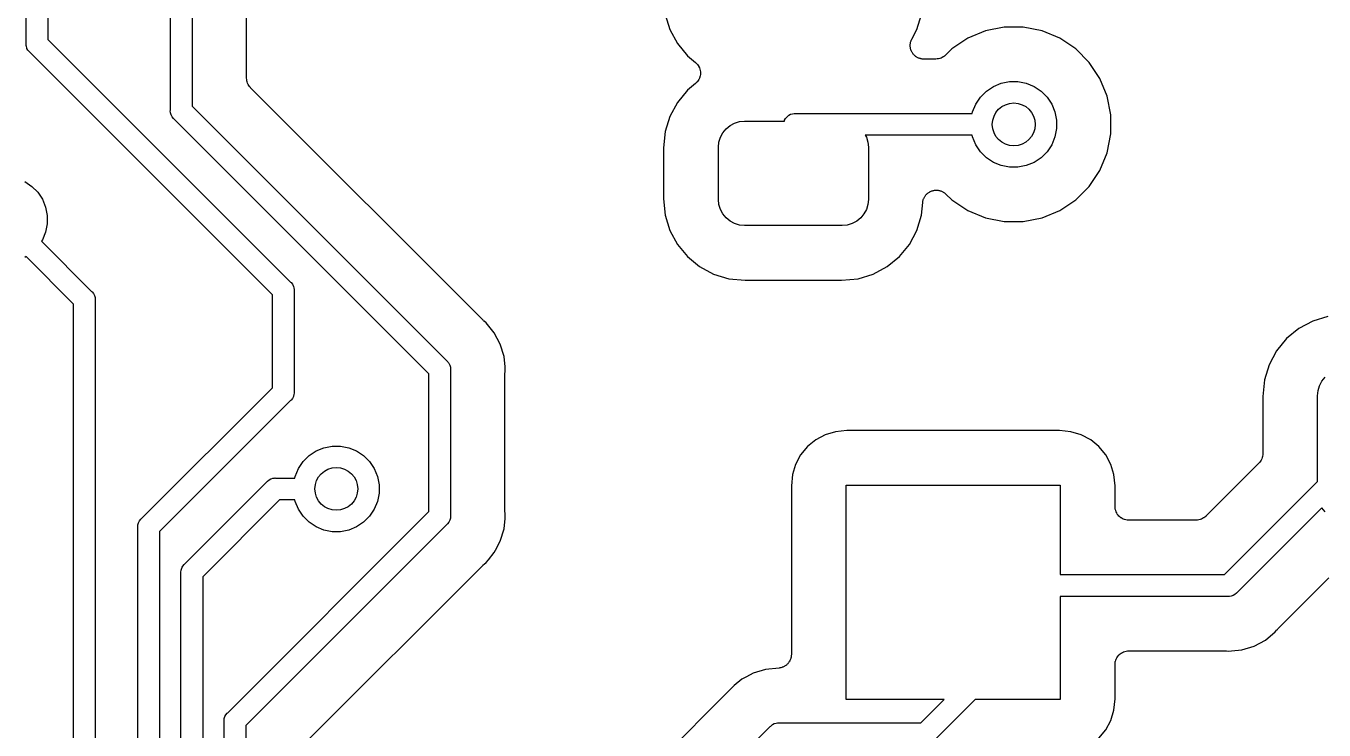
# Model space of a CAD drawing. Extents: x 1.79 to 9.66, y -5.89 to -1.5.
# Drawn here: x 5.6749 to 6.1521, y -2.8419 to -2.5831 of the extents above; entities that cross this region are included whole.
import ezdxf

# ---------------------------------------------------------------- set-up
doc = ezdxf.new("R2010")
doc.units = 0
doc.header["$MEASUREMENT"] = 0
doc.layers.add('BLACK', color=7, linetype='CONTINUOUS')

msp = doc.modelspace()

# ---------------------------------------------------------------- linework, layer by layer
at = {"layer": 'BLACK', "linetype": 'CONTINUOUS'}
for p, q in [((5.675, -2.5896), (5.675, -2.46365)), ((5.683, -2.46511), (5.683, -2.58814)), ((5.728, -2.6141), (5.728, -2.49276)), ((5.736, -2.49422), (5.736, -2.61264)), ((5.756, -2.60229), (5.756, -2.54617)), ((5.90991, -2.57887), (5.9116, -2.58444)), ((6.0024, -2.58444), (6.00409, -2.57887)), ((5.9116, -2.58444), (5.91435, -2.58957)), ((6.00052, -2.58794), (6.0024, -2.58444)), ((6.02757, -2.58493), (6.02107, -2.58762)), ((6.03448, -2.58355), (6.02757, -2.58493)), ((6.04152, -2.58355), (6.03448, -2.58355)), ((6.04843, -2.58493), (6.04152, -2.58355)), ((6.05493, -2.58762), (6.04843, -2.58493)), ((5.67498, -2.5898), (5.675, -2.5896)), ((5.675, -2.59), (5.67498, -2.5898)), ((5.67505, -2.59046), (5.675, -2.59)), ((5.675, -2.59), (5.675, -2.59)), ((5.67506, -2.59058), (5.67505, -2.59046)), ((5.67526, -2.59125), (5.67506, -2.59058)), ((5.683, -2.58814), (5.77219, -2.67733)), ((5.91435, -2.58957), (5.91804, -2.59407)), ((5.99993, -2.59027), (5.99996, -2.59003)), ((5.99996, -2.59052), (5.99993, -2.59027)), ((5.99996, -2.5898), (6.00001, -2.58955)), ((5.99996, -2.59003), (5.99996, -2.5898)), ((5.99996, -2.59078), (5.99996, -2.59052)), ((6, -2.59101), (5.99996, -2.59078)), ((6.00001, -2.58955), (6.00004, -2.58929)), ((6.00004, -2.58929), (6.0001, -2.58907)), ((6.0001, -2.58907), (6.00015, -2.58884)), ((6.00015, -2.58884), (6.00025, -2.58861)), ((6.00025, -2.58861), (6.00032, -2.58836)), ((6.00032, -2.58836), (6.00043, -2.58816)), ((6.00043, -2.58816), (6.00052, -2.58794)), ((6.02107, -2.58762), (6.01521, -2.59153)), ((6.06079, -2.59153), (6.05493, -2.58762)), ((5.67529, -2.59134), (5.67526, -2.59125)), ((5.67566, -2.59203), (5.67529, -2.59134)), ((5.67616, -2.59264), (5.67566, -2.59203)), ((5.67631, -2.59277), (5.67616, -2.59264)), ((5.7655, -2.68196), (5.67631, -2.59277)), ((5.91804, -2.59407), (5.92103, -2.59653)), ((6.00002, -2.59124), (6, -2.59101)), ((6.00009, -2.59148), (6.00002, -2.59124)), ((6.00014, -2.59173), (6.00009, -2.59148)), ((6.00023, -2.59195), (6.00014, -2.59173)), ((6.0003, -2.59217), (6.00023, -2.59195)), ((6.00042, -2.5924), (6.0003, -2.59217)), ((6.00051, -2.59264), (6.00042, -2.5924)), ((6.00064, -2.59283), (6.00051, -2.59264)), ((6.00075, -2.59304), (6.00064, -2.59283)), ((6.00091, -2.59324), (6.00075, -2.59304)), ((6.00105, -2.59345), (6.00091, -2.59324)), ((6.00122, -2.59362), (6.00105, -2.59345)), ((6.00136, -2.5938), (6.00122, -2.59362)), ((6.00156, -2.59396), (6.00136, -2.5938)), ((6.00174, -2.59415), (6.00156, -2.59396)), ((6.00193, -2.59428), (6.00174, -2.59415)), ((6.00211, -2.59443), (6.00193, -2.59428)), ((6.00233, -2.59455), (6.00211, -2.59443)), ((6.00255, -2.59469), (6.00233, -2.59455)), ((6.00276, -2.59478), (6.00255, -2.59469)), ((6.00296, -2.5949), (6.00276, -2.59478)), ((6.00321, -2.59497), (6.00296, -2.5949)), ((6.00344, -2.59507), (6.00321, -2.59497)), ((6.00367, -2.59512), (6.00344, -2.59507)), ((6.00389, -2.59519), (6.00367, -2.59512)), ((6.00415, -2.59522), (6.00389, -2.59519)), ((6.0044, -2.59527), (6.00415, -2.59522)), ((6.00463, -2.59527), (6.0044, -2.59527)), ((6.00486, -2.5953), (6.00463, -2.59527)), ((6.00493, -2.5953), (6.00486, -2.5953)), ((6.00937, -2.5953), (6.00493, -2.5953)), ((6.00983, -2.59525), (6.00937, -2.5953)), ((6.01029, -2.59521), (6.00983, -2.59525)), ((6.01032, -2.59521), (6.01029, -2.59521)), ((6.01034, -2.5952), (6.01032, -2.59521)), ((6.01079, -2.59507), (6.01034, -2.5952)), ((6.01123, -2.59494), (6.01079, -2.59507)), ((6.01125, -2.59493), (6.01123, -2.59494)), ((6.01128, -2.59492), (6.01125, -2.59493)), ((6.01169, -2.59471), (6.01128, -2.59492)), ((6.0121, -2.59449), (6.01169, -2.59471)), ((6.01212, -2.59448), (6.0121, -2.59449)), ((6.01214, -2.59446), (6.01212, -2.59448)), ((6.0125, -2.59417), (6.01214, -2.59446)), ((6.01286, -2.59388), (6.0125, -2.59417)), ((6.0129, -2.59385), (6.01286, -2.59388)), ((6.01291, -2.59384), (6.0129, -2.59385)), ((6.0129, -2.59385), (6.0129, -2.59385)), ((6.0129, -2.59385), (6.0129, -2.59385)), ((6.01521, -2.59153), (6.01291, -2.59384)), ((6.06577, -2.59651), (6.06079, -2.59153)), ((5.92103, -2.59653), (5.92106, -2.59655)), ((5.92106, -2.59655), (5.92106, -2.59655)), ((5.92106, -2.59655), (5.92106, -2.59655)), ((5.92106, -2.59655), (5.92108, -2.59657)), ((5.92108, -2.59657), (5.92141, -2.59691)), ((5.92141, -2.59691), (5.92174, -2.59725)), ((5.92174, -2.59725), (5.92175, -2.59726)), ((5.92175, -2.59726), (5.92176, -2.59727)), ((5.92176, -2.59727), (5.92202, -2.59767)), ((5.92202, -2.59767), (5.92228, -2.59806)), ((5.92228, -2.59806), (5.92229, -2.59807)), ((5.92229, -2.59807), (5.92229, -2.59809)), ((5.92229, -2.59809), (5.92247, -2.59852)), ((5.92247, -2.59852), (5.92265, -2.59896)), ((5.92265, -2.59896), (5.92265, -2.59898)), ((5.92265, -2.59898), (5.92266, -2.59899)), ((5.92266, -2.59899), (5.92274, -2.59946)), ((5.92274, -2.59946), (5.92283, -2.59992)), ((5.92283, -2.59992), (5.92283, -2.59994)), ((5.92283, -2.59994), (5.92284, -2.59995)), ((5.92284, -2.59995), (5.92283, -2.60043)), ((6.06968, -2.60237), (6.06577, -2.59651)), ((5.75605, -2.60275), (5.756, -2.60229)), ((5.75609, -2.60321), (5.75605, -2.60275)), ((5.75609, -2.60323), (5.75609, -2.60321)), ((5.7561, -2.60326), (5.75609, -2.60323)), ((5.75623, -2.6037), (5.7561, -2.60326)), ((5.75636, -2.60414), (5.75623, -2.6037)), ((5.75637, -2.60417), (5.75636, -2.60414)), ((5.75638, -2.60419), (5.75637, -2.60417)), ((5.75659, -2.6046), (5.75638, -2.60419)), ((5.75681, -2.60501), (5.75659, -2.6046)), ((5.75682, -2.60503), (5.75681, -2.60501)), ((5.75684, -2.60505), (5.75682, -2.60503)), ((5.75713, -2.60541), (5.75684, -2.60505)), ((5.92103, -2.60426), (5.91804, -2.60671)), ((5.92136, -2.60392), (5.92103, -2.60426)), ((5.9217, -2.60359), (5.92136, -2.60392)), ((5.92171, -2.60358), (5.9217, -2.60359)), ((5.92172, -2.60357), (5.92171, -2.60358)), ((5.92198, -2.60317), (5.92172, -2.60357)), ((5.92225, -2.60278), (5.92198, -2.60317)), ((5.92226, -2.60276), (5.92225, -2.60277)), ((5.92225, -2.60277), (5.92225, -2.60278)), ((5.92244, -2.60232), (5.92226, -2.60276)), ((5.92263, -2.60188), (5.92244, -2.60232)), ((5.92264, -2.60185), (5.92263, -2.60187)), ((5.92263, -2.60187), (5.92263, -2.60188)), ((5.92273, -2.60139), (5.92264, -2.60185)), ((5.92283, -2.60093), (5.92273, -2.60139)), ((5.92283, -2.60043), (5.92283, -2.6009)), ((5.92283, -2.6009), (5.92283, -2.60091)), ((5.92283, -2.60091), (5.92283, -2.60093)), ((6.03054, -2.60534), (6.03341, -2.60416)), ((6.03341, -2.60416), (6.03645, -2.60355)), ((6.03645, -2.60355), (6.03955, -2.60355)), ((6.03955, -2.60355), (6.04259, -2.60416)), ((6.04259, -2.60416), (6.04546, -2.60534)), ((6.07237, -2.60887), (6.06968, -2.60237)), ((5.75742, -2.60577), (5.75713, -2.60541)), ((5.75745, -2.60581), (5.75742, -2.60577)), ((5.75746, -2.60582), (5.75745, -2.60581)), ((5.75745, -2.60581), (5.75745, -2.60581)), ((5.75745, -2.60581), (5.75745, -2.60581)), ((5.84296, -2.69132), (5.75746, -2.60582)), ((5.91804, -2.60671), (5.91435, -2.61121)), ((6.02404, -2.61184), (6.02577, -2.60926)), ((6.02577, -2.60926), (6.02796, -2.60707)), ((6.02796, -2.60707), (6.03054, -2.60534)), ((6.04546, -2.60534), (6.04804, -2.60707)), ((6.04804, -2.60707), (6.05023, -2.60926)), ((6.05023, -2.60926), (6.05196, -2.61184)), ((6.07375, -2.61578), (6.07237, -2.60887)), ((5.72798, -2.6143), (5.728, -2.6141)), ((5.72806, -2.61508), (5.72798, -2.6143)), ((5.736, -2.61264), (5.82969, -2.70633)), ((5.91435, -2.61121), (5.9116, -2.61634)), ((6.02274, -2.6153), (6.02286, -2.61471)), ((6.02286, -2.61471), (6.02404, -2.61184)), ((6.05196, -2.61184), (6.05314, -2.61471)), ((6.05314, -2.61471), (6.05375, -2.61775)), ((5.72829, -2.61584), (5.72806, -2.61508)), ((5.72839, -2.61604), (5.72829, -2.61584)), ((5.72866, -2.61653), (5.72839, -2.61604)), ((5.72916, -2.61714), (5.72866, -2.61653)), ((5.72931, -2.61727), (5.72916, -2.61714)), ((5.823, -2.71096), (5.72931, -2.61727)), ((5.9116, -2.61634), (5.90991, -2.62191)), ((5.93371, -2.61972), (5.93537, -2.61884)), ((5.93537, -2.61884), (5.93717, -2.61829)), ((5.93717, -2.61829), (5.93904, -2.61811)), ((5.93904, -2.61811), (5.95368, -2.61811)), ((5.95368, -2.61811), (5.95379, -2.61776)), ((5.95379, -2.61776), (5.95416, -2.61707)), ((5.95416, -2.61707), (5.95466, -2.61646)), ((5.95466, -2.61646), (5.95527, -2.61596)), ((5.95527, -2.61596), (5.95596, -2.61559)), ((5.95596, -2.61559), (5.95672, -2.61536)), ((5.95672, -2.61536), (5.9573, -2.6153)), ((5.9573, -2.6153), (6.02274, -2.6153)), ((6.05375, -2.61775), (6.05375, -2.62085)), ((6.07375, -2.62282), (6.07375, -2.61578)), ((5.90991, -2.62191), (5.90932, -2.62795)), ((5.92963, -2.62583), (5.93017, -2.62403)), ((5.93017, -2.62403), (5.93106, -2.62237)), ((5.93106, -2.62237), (5.93225, -2.62092)), ((5.93225, -2.62092), (5.93371, -2.61972)), ((6.02274, -2.6233), (5.98344, -2.6233)), ((5.98344, -2.6233), (5.98383, -2.62403)), ((5.98383, -2.62403), (5.98437, -2.62583)), ((6.02286, -2.62389), (6.02274, -2.6233)), ((6.02404, -2.62676), (6.02286, -2.62389)), ((6.05314, -2.62389), (6.05196, -2.62676)), ((6.05375, -2.62085), (6.05314, -2.62389)), ((6.07237, -2.62973), (6.07375, -2.62282)), ((5.90932, -2.62795), (5.90932, -2.64665)), ((5.92944, -2.6277), (5.92963, -2.62583)), ((5.92944, -2.6469), (5.92944, -2.6277)), ((5.98437, -2.62583), (5.98456, -2.6277)), ((5.98456, -2.6277), (5.98456, -2.6469)), ((6.02577, -2.62934), (6.02404, -2.62676)), ((6.05196, -2.62676), (6.05023, -2.62934)), ((6.02796, -2.63153), (6.02577, -2.62934)), ((6.03054, -2.63326), (6.02796, -2.63153)), ((6.03341, -2.63444), (6.03054, -2.63326)), ((6.04546, -2.63326), (6.04259, -2.63444)), ((6.04804, -2.63153), (6.04546, -2.63326)), ((6.05023, -2.62934), (6.04804, -2.63153)), ((6.06968, -2.63623), (6.07237, -2.62973)), ((6.03645, -2.63505), (6.03341, -2.63444)), ((6.03955, -2.63505), (6.03645, -2.63505)), ((6.04259, -2.63444), (6.03955, -2.63505)), ((6.06577, -2.64209), (6.06968, -2.63623)), ((5.67446, -2.64034), (5.67704, -2.64207)), ((5.67704, -2.64207), (5.67923, -2.64426)), ((6.06079, -2.64707), (6.06577, -2.64209)), ((5.67923, -2.64426), (5.68096, -2.64684)), ((5.68096, -2.64684), (5.68214, -2.64971)), ((5.90932, -2.64665), (5.90991, -2.65269)), ((5.92963, -2.64877), (5.92944, -2.6469)), ((5.98456, -2.6469), (5.98437, -2.64877)), ((6.00409, -2.65269), (6.00455, -2.64796)), ((6.00455, -2.64796), (6.00456, -2.64789)), ((6.00456, -2.64789), (6.00461, -2.64766)), ((6.00461, -2.64766), (6.00463, -2.64743)), ((6.00463, -2.64743), (6.00471, -2.64719)), ((6.00471, -2.64719), (6.00476, -2.64694)), ((6.00476, -2.64694), (6.00485, -2.64672)), ((6.00485, -2.64672), (6.00492, -2.6465)), ((6.00492, -2.6465), (6.00505, -2.64628)), ((6.00505, -2.64628), (6.00515, -2.64604)), ((6.00515, -2.64604), (6.00528, -2.64585)), ((6.00528, -2.64585), (6.00539, -2.64564)), ((6.00539, -2.64564), (6.00555, -2.64545)), ((6.00555, -2.64545), (6.0057, -2.64524)), ((6.0057, -2.64524), (6.00587, -2.64507)), ((6.00587, -2.64507), (6.00602, -2.64489)), ((6.00602, -2.64489), (6.00621, -2.64473)), ((6.00621, -2.64473), (6.0064, -2.64456)), ((6.0064, -2.64456), (6.00659, -2.64443)), ((6.00659, -2.64443), (6.00677, -2.64428)), ((6.00677, -2.64428), (6.007, -2.64416)), ((6.007, -2.64416), (6.00721, -2.64402)), ((6.00721, -2.64402), (6.00743, -2.64393)), ((6.00743, -2.64393), (6.00764, -2.64382)), ((6.00764, -2.64382), (6.00788, -2.64375)), ((6.00788, -2.64375), (6.00812, -2.64366)), ((6.00812, -2.64366), (6.00835, -2.64361)), ((6.00835, -2.64361), (6.00857, -2.64355)), ((6.00857, -2.64355), (6.00883, -2.64352)), ((6.00883, -2.64352), (6.00908, -2.64347)), ((6.00908, -2.64347), (6.00931, -2.64348)), ((6.00931, -2.64348), (6.00954, -2.64345)), ((6.00954, -2.64345), (6.0098, -2.64348)), ((6.0098, -2.64348), (6.01005, -2.64348)), ((6.01005, -2.64348), (6.01028, -2.64353)), ((6.01028, -2.64353), (6.01051, -2.64355)), ((6.01051, -2.64355), (6.01076, -2.64363)), ((6.01076, -2.64363), (6.01101, -2.64368)), ((6.01101, -2.64368), (6.01122, -2.64377)), ((6.01122, -2.64377), (6.01145, -2.64384)), ((6.01145, -2.64384), (6.01167, -2.64396)), ((6.01167, -2.64396), (6.01191, -2.64406)), ((6.01191, -2.64406), (6.0121, -2.64419)), ((6.0121, -2.64419), (6.01231, -2.6443)), ((6.01231, -2.6443), (6.0125, -2.64446)), ((6.0125, -2.64446), (6.01272, -2.6446)), ((6.01272, -2.6446), (6.01288, -2.64477)), ((6.01288, -2.64477), (6.01306, -2.64492)), ((6.01306, -2.64492), (6.01521, -2.64707)), ((6.01521, -2.64707), (6.02107, -2.65098)), ((6.05493, -2.65098), (6.06079, -2.64707)), ((5.68214, -2.64971), (5.68275, -2.65275)), ((5.68275, -2.65275), (5.68275, -2.65585)), ((5.90991, -2.65269), (5.9116, -2.65826)), ((5.93017, -2.65057), (5.92963, -2.64877)), ((5.93106, -2.65223), (5.93017, -2.65057)), ((5.93225, -2.65368), (5.93106, -2.65223)), ((5.98294, -2.65223), (5.98175, -2.65368)), ((5.98383, -2.65057), (5.98294, -2.65223)), ((5.98437, -2.64877), (5.98383, -2.65057)), ((6.0024, -2.65826), (6.00409, -2.65269)), ((6.02107, -2.65098), (6.02757, -2.65367)), ((6.04843, -2.65367), (6.05493, -2.65098)), ((5.68275, -2.65585), (5.68214, -2.65889)), ((5.93371, -2.65488), (5.93225, -2.65368)), ((5.93537, -2.65576), (5.93371, -2.65488)), ((5.93717, -2.65631), (5.93537, -2.65576)), ((5.93904, -2.65649), (5.93717, -2.65631)), ((5.97496, -2.65649), (5.93904, -2.65649)), ((5.97683, -2.65631), (5.97496, -2.65649)), ((5.97863, -2.65576), (5.97683, -2.65631)), ((5.98029, -2.65488), (5.97863, -2.65576)), ((5.98175, -2.65368), (5.98029, -2.65488)), ((6.02757, -2.65367), (6.03448, -2.65505)), ((6.03448, -2.65505), (6.04152, -2.65505)), ((6.04152, -2.65505), (6.04843, -2.65367)), ((5.68096, -2.66176), (5.68062, -2.66226)), ((5.68062, -2.66226), (5.69906, -2.68071)), ((5.68214, -2.65889), (5.68096, -2.66176)), ((5.9116, -2.65826), (5.91435, -2.66339)), ((5.99965, -2.66339), (6.0024, -2.65826)), ((5.91435, -2.66339), (5.91804, -2.66789)), ((5.99596, -2.66789), (5.99965, -2.66339)), ((5.67496, -2.66792), (5.67446, -2.66826)), ((5.69237, -2.68533), (5.67496, -2.66792)), ((5.91804, -2.66789), (5.92254, -2.67159)), ((5.92254, -2.67159), (5.92767, -2.67433)), ((5.98633, -2.67433), (5.99146, -2.67159)), ((5.99146, -2.67159), (5.99596, -2.66789)), ((5.92767, -2.67433), (5.93324, -2.67602)), ((5.93324, -2.67602), (5.93928, -2.67661)), ((5.93928, -2.67661), (5.97472, -2.67661)), ((5.97472, -2.67661), (5.98076, -2.67602)), ((5.98076, -2.67602), (5.98633, -2.67433)), ((5.69906, -2.68071), (5.69922, -2.68083)), ((5.69922, -2.68083), (5.69972, -2.68144)), ((5.69972, -2.68144), (5.70009, -2.68214)), ((5.77219, -2.67733), (5.77234, -2.67746)), ((5.77234, -2.67746), (5.77284, -2.67807)), ((5.77284, -2.67807), (5.77318, -2.6787)), ((5.77318, -2.6787), (5.77321, -2.67876)), ((5.77321, -2.67876), (5.77344, -2.67952)), ((5.77344, -2.67952), (5.77347, -2.67976)), ((5.77347, -2.67976), (5.7735, -2.6801)), ((5.7735, -2.6801), (5.77352, -2.6803)), ((5.77352, -2.6803), (5.7735, -2.6805)), ((5.7735, -2.6805), (5.7735, -2.7176)), ((5.69237, -3.36777), (5.69237, -2.68533)), ((5.70009, -2.68214), (5.70032, -2.68289)), ((5.70032, -2.68289), (5.70037, -2.68348)), ((5.70037, -2.68348), (5.70037, -2.68348)), ((5.70037, -2.68348), (5.70039, -2.68367)), ((5.70039, -2.68367), (5.70037, -2.68387)), ((5.70037, -2.68387), (5.70037, -3.36923)), ((5.7655, -2.71614), (5.7655, -2.68196)), ((6.1535, -2.68991), (6.14793, -2.6916)), ((5.84313, -2.69146), (5.84296, -2.69132)), ((5.84327, -2.69161), (5.84313, -2.69146)), ((5.84333, -2.69165), (5.84327, -2.69161)), ((5.84405, -2.69225), (5.84333, -2.69165)), ((5.84705, -2.6959), (5.84405, -2.69225)), ((6.1428, -2.69435), (6.1383, -2.69804)), ((6.14793, -2.6916), (6.1428, -2.69435)), ((5.84928, -2.70007), (5.84705, -2.6959)), ((5.85065, -2.7046), (5.84928, -2.70007)), ((6.1383, -2.69804), (6.13461, -2.70254)), ((5.85102, -2.70836), (5.85065, -2.7046)), ((6.13461, -2.70254), (6.13186, -2.70767)), ((5.82969, -2.70633), (5.82984, -2.70646)), ((5.82984, -2.70646), (5.82997, -2.70661)), ((5.82997, -2.70661), (5.82997, -2.70661)), ((5.82997, -2.70661), (5.83011, -2.70679)), ((5.83011, -2.70679), (5.83034, -2.70707)), ((5.83034, -2.70707), (5.8306, -2.70754)), ((5.8306, -2.70754), (5.83071, -2.70776)), ((5.83071, -2.70776), (5.83094, -2.70851)), ((5.83094, -2.70851), (5.83094, -2.70852)), ((5.83094, -2.70852), (5.831, -2.7091)), ((5.831, -2.7091), (5.831, -2.7091)), ((5.831, -2.7091), (5.83102, -2.7093)), ((5.83102, -2.7093), (5.831, -2.7095)), ((5.831, -2.7095), (5.831, -2.7631)), ((5.85102, -2.70837), (5.85102, -2.70836)), ((5.85112, -2.7093), (5.85102, -2.70837)), ((5.85102, -2.71023), (5.85112, -2.7093)), ((6.13186, -2.70767), (6.13017, -2.71324)), ((5.823, -2.76164), (5.823, -2.71096)), ((5.851, -2.71065), (5.85102, -2.71044)), ((5.851, -2.71072), (5.851, -2.71065)), ((5.851, -2.76188), (5.851, -2.71072)), ((5.85102, -2.71044), (5.85102, -2.71023)), ((6.13017, -2.71324), (6.12958, -2.71928)), ((6.15043, -2.71536), (6.15131, -2.71371)), ((6.15131, -2.71371), (6.15251, -2.71225)), ((5.71731, -2.76433), (5.7655, -2.71614)), ((5.77321, -2.71934), (5.77284, -2.72003)), ((5.77324, -2.71924), (5.77321, -2.71934)), ((5.77344, -2.71858), (5.77324, -2.71924)), ((5.77349, -2.71806), (5.77344, -2.71858)), ((5.7735, -2.718), (5.77349, -2.71806)), ((5.7735, -2.7176), (5.77352, -2.7178)), ((5.77352, -2.7178), (5.7735, -2.718)), ((5.7735, -2.718), (5.7735, -2.718)), ((6.12958, -2.71928), (6.12958, -2.7403)), ((6.1497, -2.71904), (6.14988, -2.71717)), ((6.1497, -2.75054), (6.1497, -2.71904)), ((6.14988, -2.71717), (6.15043, -2.71536)), ((5.77219, -2.72077), (5.724, -2.76896)), ((5.77234, -2.72064), (5.77219, -2.72077)), ((5.77284, -2.72003), (5.77234, -2.72064)), ((5.96869, -2.7334), (5.96521, -2.73526)), ((5.97246, -2.73226), (5.96869, -2.7334)), ((5.97662, -2.73185), (5.97246, -2.73226)), ((6.05487, -2.73185), (5.97662, -2.73185)), ((6.05904, -2.73226), (6.05487, -2.73185)), ((6.06281, -2.7334), (6.05904, -2.73226)), ((6.06628, -2.73526), (6.06281, -2.7334)), ((5.78154, -2.73934), (5.78441, -2.73816)), ((5.78441, -2.73816), (5.78745, -2.73755)), ((5.78745, -2.73755), (5.79055, -2.73755)), ((5.79055, -2.73755), (5.79359, -2.73816)), ((5.79359, -2.73816), (5.79646, -2.73934)), ((5.96217, -2.73776), (5.95967, -2.7408)), ((5.96521, -2.73526), (5.96217, -2.73776)), ((6.06933, -2.73776), (6.06628, -2.73526)), ((6.07183, -2.7408), (6.06933, -2.73776)), ((5.77504, -2.74584), (5.77677, -2.74326)), ((5.77677, -2.74326), (5.77896, -2.74107)), ((5.77896, -2.74107), (5.78154, -2.73934)), ((5.79646, -2.73934), (5.79904, -2.74107)), ((5.79904, -2.74107), (5.80123, -2.74326)), ((5.80123, -2.74326), (5.80296, -2.74584)), ((5.95967, -2.7408), (5.95781, -2.74428)), ((6.07369, -2.74428), (6.07183, -2.7408)), ((6.12841, -2.74348), (6.12811, -2.74384)), ((6.1287, -2.74313), (6.12841, -2.74348)), ((6.12871, -2.7431), (6.1287, -2.74313)), ((6.12873, -2.74308), (6.12871, -2.7431)), ((6.12895, -2.74268), (6.12873, -2.74308)), ((6.12917, -2.74227), (6.12895, -2.74268)), ((6.12918, -2.74225), (6.12917, -2.74227)), ((6.12919, -2.74222), (6.12918, -2.74225)), ((6.12933, -2.74178), (6.12919, -2.74222)), ((6.12947, -2.74134), (6.12933, -2.74178)), ((6.12948, -2.74129), (6.12947, -2.74132)), ((6.12947, -2.74132), (6.12947, -2.74134)), ((6.12952, -2.74083), (6.12948, -2.74129)), ((6.12958, -2.74037), (6.12952, -2.74083)), ((6.12958, -2.7403), (6.12958, -2.74032)), ((6.12958, -2.74032), (6.12958, -2.74032)), ((6.12958, -2.74032), (6.12958, -2.74032)), ((6.12958, -2.74032), (6.12958, -2.74037)), ((5.77386, -2.74871), (5.77504, -2.74584)), ((5.80296, -2.74584), (5.80414, -2.74871)), ((5.95667, -2.74805), (5.95626, -2.75221)), ((5.95781, -2.74428), (5.95667, -2.74805)), ((6.07483, -2.74805), (6.07369, -2.74428)), ((6.07524, -2.75221), (6.07483, -2.74805)), ((6.12811, -2.74384), (6.10861, -2.76334)), ((5.73318, -2.78096), (5.76353, -2.75061)), ((5.76353, -2.75061), (5.76366, -2.75046)), ((5.76366, -2.75046), (5.76427, -2.74996)), ((5.76427, -2.74996), (5.76496, -2.74959)), ((5.76496, -2.74959), (5.76499, -2.74958)), ((5.76499, -2.74958), (5.76572, -2.74936)), ((5.76572, -2.74936), (5.76612, -2.74932)), ((5.76612, -2.74932), (5.7663, -2.7493)), ((5.7663, -2.7493), (5.7665, -2.74928)), ((5.7663, -2.7493), (5.7663, -2.7493)), ((5.7665, -2.74928), (5.7667, -2.7493)), ((5.7667, -2.7493), (5.77374, -2.7493)), ((5.77374, -2.7493), (5.77386, -2.74871)), ((5.80414, -2.74871), (5.80475, -2.75175)), ((5.80475, -2.75175), (5.80475, -2.75485)), ((5.95626, -2.75221), (5.95626, -2.81418)), ((5.97638, -2.83071), (5.97638, -2.75197)), ((5.97638, -2.75197), (6.05512, -2.75197)), ((6.05512, -2.75197), (6.05512, -2.7848)), ((6.07524, -2.7598), (6.07524, -2.75221)), ((6.11543, -2.7848), (6.1497, -2.75054)), ((5.76816, -2.7573), (5.73987, -2.78558)), ((5.77374, -2.7573), (5.76816, -2.7573)), ((5.77386, -2.75789), (5.77374, -2.7573)), ((5.80475, -2.75485), (5.80414, -2.75789)), ((5.74906, -2.83558), (5.823, -2.76164)), ((5.77504, -2.76076), (5.77386, -2.75789)), ((5.77677, -2.76334), (5.77504, -2.76076)), ((5.80296, -2.76076), (5.80123, -2.76334)), ((5.80414, -2.75789), (5.80296, -2.76076)), ((5.85102, -2.76209), (5.851, -2.76188)), ((5.85102, -2.7623), (5.85102, -2.76209)), ((5.85102, -2.76237), (5.85102, -2.7623)), ((5.85112, -2.7633), (5.85102, -2.76237)), ((6.07529, -2.76027), (6.07524, -2.7598)), ((6.07533, -2.76074), (6.07529, -2.76027)), ((6.07533, -2.76075), (6.07533, -2.76074)), ((6.07533, -2.76077), (6.07533, -2.76075)), ((6.07547, -2.76122), (6.07533, -2.76077)), ((6.0756, -2.76167), (6.07547, -2.76122)), ((6.07561, -2.76169), (6.0756, -2.76167)), ((6.07562, -2.76171), (6.07561, -2.76169)), ((6.07584, -2.76212), (6.07562, -2.76171)), ((6.07606, -2.76254), (6.07584, -2.76212)), ((6.07607, -2.76255), (6.07606, -2.76254)), ((6.07607, -2.76257), (6.07607, -2.76255)), ((6.07637, -2.76293), (6.07607, -2.76257)), ((6.15129, -2.76025), (6.12006, -2.79149)), ((6.15131, -2.76029), (6.15129, -2.76025)), ((6.15251, -2.76175), (6.15131, -2.76029)), ((5.71598, -2.7673), (5.71606, -2.76652)), ((5.716, -2.7675), (5.71598, -2.7673)), ((5.71606, -2.76652), (5.71629, -2.76576)), ((5.71629, -2.76576), (5.71657, -2.76523)), ((5.71657, -2.76523), (5.71666, -2.76507)), ((5.71666, -2.76507), (5.71716, -2.76446)), ((5.71716, -2.76446), (5.71731, -2.76433)), ((5.82969, -2.76627), (5.75575, -2.84021)), ((5.77896, -2.76553), (5.77677, -2.76334)), ((5.78154, -2.76726), (5.77896, -2.76553)), ((5.78441, -2.76844), (5.78154, -2.76726)), ((5.79646, -2.76726), (5.79359, -2.76844)), ((5.79904, -2.76553), (5.79646, -2.76726)), ((5.80123, -2.76334), (5.79904, -2.76553)), ((5.82984, -2.76614), (5.82969, -2.76627)), ((5.83034, -2.76553), (5.82984, -2.76614)), ((5.83071, -2.76484), (5.83034, -2.76553)), ((5.83072, -2.76481), (5.83071, -2.76484)), ((5.83094, -2.76408), (5.83072, -2.76481)), ((5.83102, -2.7633), (5.83094, -2.76408)), ((5.831, -2.7631), (5.83102, -2.7633)), ((5.85065, -2.768), (5.85102, -2.76423)), ((5.85102, -2.76423), (5.85112, -2.7633)), ((5.85102, -2.76423), (5.85102, -2.76423)), ((6.07667, -2.7633), (6.07637, -2.76293)), ((6.07668, -2.76331), (6.07667, -2.7633)), ((6.07669, -2.76332), (6.07668, -2.76331)), ((6.07705, -2.76362), (6.07669, -2.76332)), ((6.07741, -2.76393), (6.07705, -2.76362)), ((6.07743, -2.76393), (6.07741, -2.76393)), ((6.07744, -2.76395), (6.07743, -2.76393)), ((6.07786, -2.76417), (6.07744, -2.76395)), ((6.07827, -2.7644), (6.07786, -2.76417)), ((6.07829, -2.7644), (6.07827, -2.7644)), ((6.0783, -2.76441), (6.07829, -2.7644)), ((6.07875, -2.76455), (6.0783, -2.76441)), ((6.0792, -2.76469), (6.07875, -2.76455)), ((6.07922, -2.76469), (6.0792, -2.76469)), ((6.07923, -2.7647), (6.07922, -2.76469)), ((6.0797, -2.76475), (6.07923, -2.7647)), ((6.08017, -2.7648), (6.0797, -2.76475)), ((6.0802, -2.7648), (6.08017, -2.7648)), ((6.08021, -2.7648), (6.0802, -2.7648)), ((6.0802, -2.7648), (6.0802, -2.7648)), ((6.08024, -2.7648), (6.08021, -2.7648)), ((6.10508, -2.7648), (6.08024, -2.7648)), ((6.10554, -2.76476), (6.10508, -2.7648)), ((6.106, -2.76471), (6.10554, -2.76476)), ((6.10602, -2.76471), (6.106, -2.76471)), ((6.10605, -2.7647), (6.10602, -2.76471)), ((6.10649, -2.76457), (6.10605, -2.7647)), ((6.10694, -2.76444), (6.10649, -2.76457)), ((6.10696, -2.76443), (6.10694, -2.76444)), ((6.10698, -2.76442), (6.10696, -2.76443)), ((6.10739, -2.76421), (6.10698, -2.76442)), ((6.1078, -2.76399), (6.10739, -2.76421)), ((6.10782, -2.76398), (6.1078, -2.76399)), ((6.10785, -2.76396), (6.10782, -2.76398)), ((6.1082, -2.76367), (6.10785, -2.76396)), ((6.10856, -2.76338), (6.1082, -2.76367)), ((6.1086, -2.76335), (6.10856, -2.76338)), ((6.10861, -2.76334), (6.1086, -2.76335)), ((6.1086, -2.76335), (6.1086, -2.76335)), ((6.1086, -2.76335), (6.1086, -2.76335)), ((5.716, -3.49223), (5.716, -2.7675)), ((5.724, -2.76896), (5.724, -3.49369)), ((5.78745, -2.76905), (5.78441, -2.76844)), ((5.79055, -2.76905), (5.78745, -2.76905)), ((5.79359, -2.76844), (5.79055, -2.76905)), ((5.84928, -2.77253), (5.85065, -2.768)), ((5.84488, -2.77934), (5.84705, -2.7767)), ((5.84705, -2.7767), (5.84753, -2.77581)), ((5.84753, -2.77581), (5.84928, -2.77253)), ((5.84753, -2.77581), (5.84753, -2.77581)), ((5.73236, -2.78202), (5.73253, -2.78169)), ((5.73253, -2.78169), (5.73303, -2.78108)), ((5.73303, -2.78108), (5.73318, -2.78096)), ((5.77721, -2.84703), (5.84296, -2.78128)), ((5.84296, -2.78128), (5.84301, -2.78123)), ((5.84301, -2.78123), (5.84318, -2.7811)), ((5.84318, -2.7811), (5.84333, -2.78095)), ((5.84333, -2.78095), (5.84405, -2.78035)), ((5.84405, -2.78035), (5.84488, -2.77934)), ((5.84488, -2.77934), (5.84488, -2.77934)), ((5.73186, -2.78393), (5.73193, -2.78314)), ((5.73187, -2.78412), (5.73186, -2.78393)), ((5.73187, -3.52827), (5.73187, -2.78412)), ((5.73193, -2.78314), (5.73216, -2.78239)), ((5.73216, -2.78239), (5.73236, -2.78202)), ((5.73987, -2.78558), (5.73987, -3.52973)), ((6.05512, -2.7848), (6.11543, -2.7848)), ((6.13507, -2.80476), (6.15387, -2.78596)), ((6.11689, -2.7928), (6.05512, -2.7928)), ((6.05512, -2.7928), (6.05512, -2.83071)), ((6.11709, -2.79282), (6.11689, -2.7928)), ((6.11729, -2.7928), (6.11709, -2.79282)), ((6.11787, -2.79274), (6.11729, -2.7928)), ((6.11729, -2.7928), (6.11729, -2.7928)), ((6.11863, -2.79251), (6.11787, -2.79274)), ((6.11932, -2.79214), (6.11863, -2.79251)), ((6.11993, -2.79164), (6.11932, -2.79214)), ((6.12006, -2.79149), (6.11993, -2.79164)), ((6.13414, -2.80585), (6.13474, -2.80513)), ((6.13474, -2.80513), (6.13478, -2.80507)), ((6.13478, -2.80507), (6.13493, -2.80493)), ((6.13493, -2.80493), (6.13507, -2.80476)), ((6.12632, -2.81108), (6.13049, -2.80885)), ((6.13049, -2.80885), (6.13414, -2.80585)), ((5.95618, -2.81496), (5.95615, -2.81522)), ((5.95623, -2.8147), (5.95618, -2.81496)), ((5.95626, -2.81425), (5.95623, -2.81448)), ((5.95623, -2.81448), (5.95623, -2.8147)), ((5.95626, -2.81418), (5.95626, -2.81425)), ((6.07587, -2.81542), (6.07609, -2.815)), ((6.07609, -2.815), (6.07611, -2.81499)), ((6.07611, -2.81498), (6.07642, -2.81461)), ((6.07611, -2.81499), (6.07611, -2.81498)), ((6.07642, -2.81461), (6.07672, -2.81425)), ((6.07672, -2.81425), (6.07673, -2.81424)), ((6.07673, -2.81424), (6.07674, -2.81423)), ((6.07674, -2.81423), (6.07711, -2.81393)), ((6.07711, -2.81393), (6.07747, -2.81364)), ((6.07747, -2.81364), (6.07749, -2.81363)), ((6.07749, -2.81363), (6.0775, -2.81362)), ((6.0775, -2.81362), (6.07792, -2.8134)), ((6.07792, -2.8134), (6.07833, -2.81318)), ((6.07833, -2.81318), (6.07835, -2.81317)), ((6.07835, -2.81317), (6.07837, -2.81316)), ((6.07837, -2.81316), (6.07882, -2.81303)), ((6.07882, -2.81303), (6.07927, -2.8129)), ((6.07927, -2.8129), (6.07929, -2.81289)), ((6.07929, -2.81289), (6.0793, -2.81289)), ((6.0793, -2.81289), (6.07977, -2.81285)), ((6.07977, -2.81285), (6.08024, -2.8128)), ((6.08024, -2.8128), (6.11567, -2.8128)), ((6.11567, -2.8128), (6.11574, -2.8128)), ((6.11574, -2.8128), (6.11595, -2.81282)), ((6.11595, -2.81282), (6.11616, -2.81282)), ((6.11616, -2.81282), (6.11709, -2.81292)), ((6.11709, -2.81292), (6.11802, -2.81282)), ((6.11802, -2.81282), (6.11803, -2.81282)), ((6.11803, -2.81282), (6.1218, -2.81245)), ((6.1218, -2.81245), (6.12632, -2.81108)), ((5.9468, -2.81965), (5.94227, -2.82102)), ((5.95175, -2.81916), (5.9468, -2.81965)), ((5.95197, -2.81912), (5.95175, -2.81916)), ((5.95219, -2.8191), (5.95197, -2.81912)), ((5.95245, -2.81902), (5.95219, -2.8191)), ((5.9527, -2.81897), (5.95245, -2.81902)), ((5.95291, -2.81888), (5.9527, -2.81897)), ((5.95313, -2.81882), (5.95291, -2.81888)), ((5.95336, -2.8187), (5.95313, -2.81882)), ((5.95361, -2.8186), (5.95336, -2.8187)), ((5.95379, -2.81847), (5.95361, -2.8186)), ((5.95399, -2.81837), (5.95379, -2.81847)), ((5.9542, -2.8182), (5.95399, -2.81837)), ((5.95442, -2.81806), (5.9542, -2.8182)), ((5.95458, -2.8179), (5.95442, -2.81806)), ((5.95476, -2.81776), (5.95458, -2.8179)), ((5.95492, -2.81755), (5.95476, -2.81776)), ((5.95511, -2.81737), (5.95492, -2.81755)), ((5.95524, -2.81718), (5.95511, -2.81737)), ((5.95538, -2.81701), (5.95524, -2.81718)), ((5.95551, -2.81678), (5.95538, -2.81701)), ((5.95566, -2.81656), (5.95551, -2.81678)), ((5.95574, -2.81635), (5.95566, -2.81656)), ((5.95585, -2.81615), (5.95574, -2.81635)), ((5.95593, -2.8159), (5.95585, -2.81615)), ((5.95603, -2.81566), (5.95593, -2.8159)), ((5.95608, -2.81544), (5.95603, -2.81566)), ((5.95615, -2.81522), (5.95608, -2.81544)), ((6.07524, -2.81773), (6.07529, -2.81726)), ((6.07524, -2.81776), (6.07524, -2.81773)), ((6.07524, -2.81777), (6.07524, -2.81776)), ((6.07524, -2.8178), (6.07524, -2.81777)), ((6.07524, -2.81777), (6.07524, -2.81777)), ((6.07524, -2.83046), (6.07524, -2.8178)), ((6.07529, -2.81726), (6.07534, -2.81679)), ((6.07534, -2.81679), (6.07535, -2.81678)), ((6.07535, -2.81676), (6.07549, -2.81631)), ((6.07535, -2.81678), (6.07535, -2.81676)), ((6.07549, -2.81631), (6.07563, -2.81586)), ((6.07563, -2.81586), (6.07564, -2.81585)), ((6.07564, -2.81583), (6.07587, -2.81542)), ((6.07564, -2.81585), (6.07564, -2.81583)), ((5.9381, -2.82325), (5.93525, -2.82559)), ((5.93978, -2.82235), (5.9381, -2.82325)), ((5.94227, -2.82102), (5.93978, -2.82235)), ((5.93978, -2.82235), (5.93978, -2.82235)), ((5.93352, -2.82734), (5.90454, -2.85632)), ((5.93366, -2.82717), (5.93352, -2.82734)), ((5.93381, -2.82703), (5.93366, -2.82717)), ((5.93385, -2.82697), (5.93381, -2.82703)), ((5.93445, -2.82625), (5.93385, -2.82697)), ((5.93525, -2.82559), (5.93445, -2.82625)), ((5.93525, -2.82559), (5.93525, -2.82559)), ((6.01246, -2.83071), (5.97638, -2.83071)), ((6.00387, -2.8393), (6.01246, -2.83071)), ((6.02378, -2.83071), (6.00849, -2.84599)), ((6.05512, -2.83071), (6.02378, -2.83071)), ((6.07483, -2.83463), (6.07524, -2.83046)), ((5.74773, -2.83855), (5.74775, -2.83836)), ((5.74775, -2.83875), (5.74773, -2.83855)), ((5.74775, -2.83835), (5.74781, -2.83777)), ((5.74775, -2.83836), (5.74775, -2.83835)), ((5.74775, -3.61239), (5.74775, -2.83875)), ((5.74781, -2.83775), (5.74804, -2.83701)), ((5.74781, -2.83777), (5.74781, -2.83775)), ((5.74804, -2.83701), (5.74805, -2.83699)), ((5.74805, -2.83699), (5.74841, -2.83632)), ((5.74841, -2.83632), (5.74891, -2.83571)), ((5.74891, -2.83571), (5.74906, -2.83558)), ((6.07183, -2.84187), (6.07369, -2.8384)), ((6.07369, -2.8384), (6.07483, -2.83463)), ((5.75575, -2.84021), (5.75575, -3.61386)), ((5.91781, -2.87133), (5.94853, -2.84061)), ((5.94853, -2.84061), (5.94866, -2.84046)), ((5.94866, -2.84046), (5.94927, -2.83996)), ((5.94927, -2.83996), (5.94996, -2.83959)), ((5.94996, -2.83959), (5.95003, -2.83957)), ((5.95003, -2.83957), (5.95072, -2.83936)), ((5.95072, -2.83936), (5.95112, -2.83932)), ((5.95112, -2.83932), (5.9513, -2.8393)), ((5.9513, -2.8393), (5.9515, -2.83928)), ((5.9513, -2.8393), (5.9513, -2.8393)), ((5.9515, -2.83928), (5.9517, -2.8393)), ((5.9517, -2.8393), (6.00387, -2.8393)), ((6.06933, -2.84492), (6.07183, -2.84187))]:
    msp.add_line(p, q, dxfattribs=at)
at = {"layer": 'BLACK'}
for centre in [(6.038, -2.6193), (5.789, -2.7533)]:
    msp.add_circle(centre, 0.00787, dxfattribs=at)

doc.saveas('drawing.dxf')
